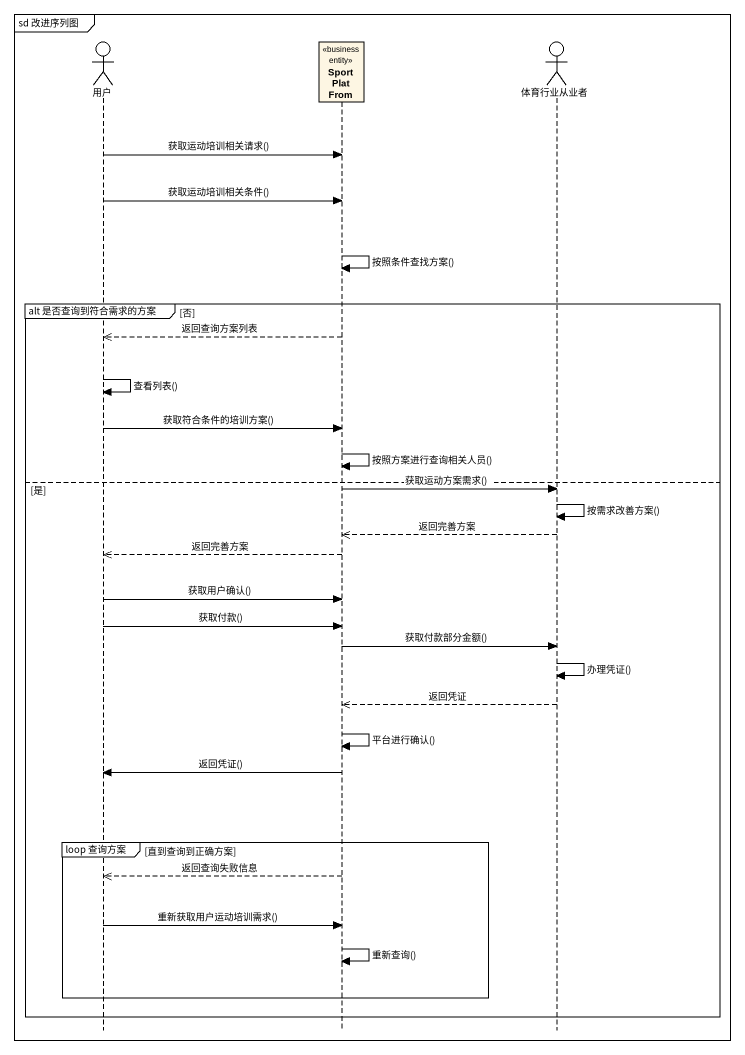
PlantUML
@startuml
mainframe sd 改进序列图
hide footbox
actor 用户
participant SportPlatFrom <<business entity>>
actor 体育行业从业者

用户 -> SportPlatFrom : 获取运动培训相关请求()
用户 -> SportPlatFrom : 获取运动培训相关条件()
SportPlatFrom -> SportPlatFrom : 按照条件查找方案()
group alt 是否查询到符合需求的方案 [否]
  SportPlatFrom -->> 用户 : 返回查询方案列表
  用户 -> 用户 : 查看列表()
  用户 -> SportPlatFrom : 获取符合条件的培训方案()
  SportPlatFrom -> SportPlatFrom : 按照方案进行查询相关人员()
else 是
  SportPlatFrom -> 体育行业从业者 : 获取运动方案需求()
  体育行业从业者 -> 体育行业从业者 : 按需求改善方案()
  体育行业从业者 -->> SportPlatFrom : 返回完善方案
  SportPlatFrom -->> 用户 : 返回完善方案
  用户 -> SportPlatFrom : 获取用户确认()
  用户 -> SportPlatFrom : 获取付款()
  SportPlatFrom -> 体育行业从业者 : 获取付款部分金额()
  体育行业从业者 -> 体育行业从业者 : 办理凭证()
  体育行业从业者 -->> SportPlatFrom : 返回凭证
  SportPlatFrom -> SportPlatFrom : 平台进行确认()
  SportPlatFrom -> 用户 : 返回凭证()
  group loop 查询方案 [直到查询到正确方案]
    SportPlatFrom -->> 用户 : 返回查询失败信息
    用户 -> SportPlatFrom : 重新获取用户运动培训需求()
    SportPlatFrom -> SportPlatFrom : 重新查询()
  end
end
@enduml
